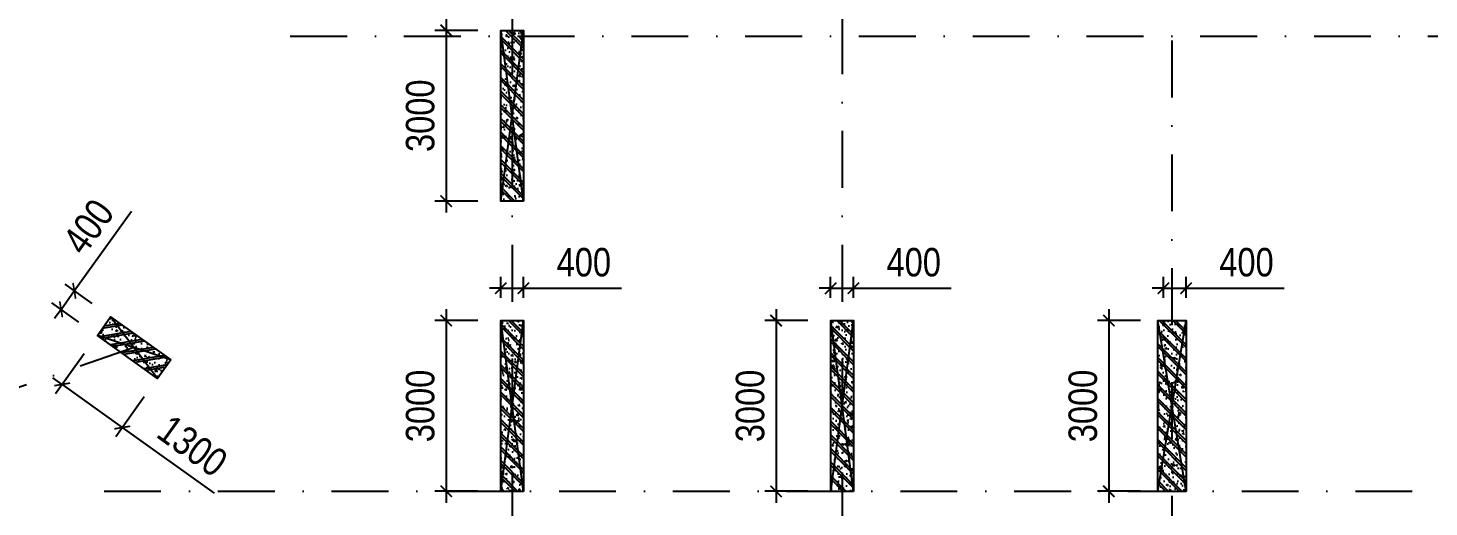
# Model space of a CAD drawing. Header units: millimetres. Extents: x 13965 to 1327256, y -72704 to 46237.
# Drawn here: x 88168 to 112798, y -32339 to -23923 of the extents above; entities that cross this region are included whole.
import ezdxf

# ---------------------------------------------------------------- set-up
doc = ezdxf.new("R2010")
doc.units = ezdxf.units.MM
doc.header["$MEASUREMENT"] = 0
doc.linetypes.add('DASHDOT', pattern=[1, 0.5, -0.25, 0, -0.25])
for name, color, linetype in [('KC2-DIM', 251, 'Continuous'), ('KT-Luoi truc South Tower', 8, 'DASHDOT'), ('Xref_ST_MBDV Cot vach 30.7.2022|Xref_ST_MBDV Cot vach 30.7.2022|Xref_ST_MBDV Cot vach 30.7.2022|Xref_ST_MBDV Cot vach 30.7.2022|KC-Betong', 6, 'Continuous')]:
    doc.layers.add(name, color=color, linetype=linetype)
doc.layers.add('KT-Kich thuoc', color=159, linetype='Continuous', lineweight=18)
doc.styles.add('Arial Narrow', font='ARIALN.TTF')
doc.dimstyles.new('ccu12-200', dxfattribs={"dimscale": 200, "dimtxt": 2.5, "dimasz": 1, "dimexe": 1, "dimexo": 2, "dimgap": 1, "dimtad": 1, "dimdec": 0, "dimdsep": 46, "dimtxsty": 'Arial Narrow', "dimblk": 'ARCHTICK', "dimcen": -1, "dimdle": 1, "dimclrd": 256, "dimclre": 256, "dimclrt": 3, "dimadec": 0, "dimazin": 2, "dimtfac": 0.1, "dimtdec": 0, "dimtmove": 0, "dimatfit": 1, "dimldrblk": 'ARCHTICK', "dimfxl": 1, "dimtvp": 0.833333, "dimtolj": 1, "dimtzin": 12, "dimarcsym": 0})

# ---------------------------------------------------------------- blocks, each defined once
blk = doc.blocks.new('Asix South Tower')
at = {"layer": 'KT-Luoi truc South Tower', "ltscale": 2000}
for p, q in [((-33923, 33491.9), (-33923, -4459.1)), ((-45523, 29903.8), (-45523, -4459.1)), ((-39723, 29903.8), (-39723, -4459.1)), ((-49426.2, 15570.4), (10118.8, 15570.4)), ((-52170.8, 10095.3), (-96381.5, -5168.4)), ((-52698.1, 7570.4), (10118.8, 7570.4))]:
    blk.add_line(p, q, dxfattribs=at)
blk = doc.blocks.new('_ArchTick')
at = {"color": 0, "const_width": 0.15}
blk.add_lwpolyline([(-0.5, -0.5), (0.5, 0.5)], dxfattribs=at)
blk = doc.blocks.new('*D146')
at = {"layer": 'Defpoints', "color": 0, "transparency": 16777216}
for p in [(89387, -29323, 0), (90443, -30080, 0), (89825, -30943)]:
    blk.add_point(p, dxfattribs=at)
at = {"layer": 'KC2-DIM', "lineweight": -2, "transparency": 16777216}
for p, q in [((89154, -29648), (88652, -30348)), ((88769, -30185), (88606, -30069)), ((88769, -30185), (89825, -30943)), ((90210, -30405), (89709, -31105)), ((89825, -30943), (91438, -32099))]:
    blk.add_line(p, q, dxfattribs=at)
at = {"layer": 'KC2-DIM', "lineweight": -2, "transparency": 16777216, "xscale": 200, "yscale": 200, "zscale": 200}
for p, rotation in [((88769, -30185), 324.359418224488), ((89825, -30943), 144.3594182244879)]:
    blk.add_blockref('_ArchTick', p, dxfattribs=dict(at, rotation=rotation))
at = {"layer": 'KC2-DIM', "color": 3, "transparency": 16777216, "insert": (91059, -31267), "char_height": 500, "attachment_point": 5, "rotation": 324.3594, "style": 'Arial Narrow'}
blk.add_mtext('\\A1;1300', dxfattribs=at)
blk = doc.blocks.new('*D147')
at = {"layer": 'Defpoints', "color": 0, "transparency": 16777216}
for p in [(88982, -28541), (89620, -28998, 0), (89387, -29323, 0)]:
    blk.add_point(p, dxfattribs=at)
at = {"layer": 'KC2-DIM', "lineweight": -2, "transparency": 16777216}
for p, q in [((88982, -28541), (89985, -27142)), ((88749, -28866), (88982, -28541)), ((89295, -28765), (88820, -28424)), ((89062, -29090), (88587, -28749)), ((88749, -28866), (88633, -29028))]:
    blk.add_line(p, q, dxfattribs=at)
at = {"layer": 'KC2-DIM', "lineweight": -2, "transparency": 16777216, "xscale": 200, "yscale": 200, "zscale": 200}
for p, rotation in [((88982, -28541), 234.3594182244907), ((88749, -28866), 54.35941822449072)]:
    blk.add_blockref('_ArchTick', p, dxfattribs=dict(at, rotation=rotation))
at = {"layer": 'KC2-DIM', "color": 3, "transparency": 16777216, "insert": (89230, -27414), "char_height": 500, "attachment_point": 5, "rotation": 54.3594, "style": 'Arial Narrow'}
blk.add_mtext('\\A1;400', dxfattribs=at)
blk = doc.blocks.new('*D148')
at = {"layer": 'Defpoints', "color": 0, "transparency": 16777216}
for p in [(96479, -23964), (95520, -26964), (96479, -26964)]:
    blk.add_point(p, dxfattribs=at)
at = {"layer": 'KC2-DIM', "lineweight": -2, "transparency": 16777216}
for p, q in [((95520, -23764), (95520, -27164)), ((96079, -23964), (95320, -23964)), ((96079, -26964), (95320, -26964))]:
    blk.add_line(p, q, dxfattribs=at)
at = {"layer": 'KC2-DIM', "lineweight": -2, "transparency": 16777216, "xscale": 200, "yscale": 200, "zscale": 200}
for p, rotation in [((95520, -23964), 90), ((95520, -26964), 270)]:
    blk.add_blockref('_ArchTick', p, dxfattribs=dict(at, rotation=rotation))
at = {"layer": 'KC2-DIM', "color": 3, "transparency": 16777216, "insert": (95065, -25464), "char_height": 500, "attachment_point": 5, "rotation": 90, "style": 'Arial Narrow'}
blk.add_mtext('\\A1;3000', dxfattribs=at)
blk = doc.blocks.new('*D149')
at = {"layer": 'Defpoints', "color": 0, "transparency": 16777216}
for p in [(96879, -23396), (96479, -23964), (96879, -23964)]:
    blk.add_point(p, dxfattribs=at)
at = {"layer": 'KC2-DIM', "lineweight": -2, "transparency": 16777216}
for p, q in [((96479, -23396), (96279, -23396)), ((96479, -23564), (96479, -23196)), ((96479, -23396), (96879, -23396)), ((96879, -23564), (96879, -23196)), ((96879, -23396), (98600, -23396))]:
    blk.add_line(p, q, dxfattribs=at)
at = {"layer": 'KC2-DIM', "lineweight": -2, "transparency": 16777216, "xscale": 200, "yscale": 200, "zscale": 200}
blk.add_blockref('_ArchTick', (96479, -23396), dxfattribs=at)
at = {"layer": 'KC2-DIM', "lineweight": -2, "transparency": 16777216, "xscale": 200, "yscale": 200, "zscale": 200, "rotation": 180}
blk.add_blockref('_ArchTick', (96879, -23396), dxfattribs=at)
at = {"layer": 'KC2-DIM', "color": 3, "transparency": 16777216, "insert": (97940, -22941), "char_height": 500, "attachment_point": 5, "style": 'Arial Narrow'}
blk.add_mtext('\\A1;400', dxfattribs=at)
blk = doc.blocks.new('*D151')
at = {"layer": 'Defpoints', "color": 0, "transparency": 16777216}
for p in [(96479, -29064), (95520, -32064), (96479, -32064)]:
    blk.add_point(p, dxfattribs=at)
at = {"layer": 'KC2-DIM', "lineweight": -2, "transparency": 16777216}
for p, q in [((96079, -29064), (95320, -29064)), ((95520, -28864), (95520, -32264)), ((96079, -32064), (95320, -32064))]:
    blk.add_line(p, q, dxfattribs=at)
at = {"layer": 'KC2-DIM', "lineweight": -2, "transparency": 16777216, "xscale": 200, "yscale": 200, "zscale": 200}
for p, rotation in [((95520, -29064), 90), ((95520, -32064), 270)]:
    blk.add_blockref('_ArchTick', p, dxfattribs=dict(at, rotation=rotation))
at = {"layer": 'KC2-DIM', "color": 3, "transparency": 16777216, "insert": (95065, -30564), "char_height": 500, "attachment_point": 5, "rotation": 90, "style": 'Arial Narrow'}
blk.add_mtext('\\A1;3000', dxfattribs=at)
blk = doc.blocks.new('*D150')
at = {"layer": 'Defpoints', "color": 0, "transparency": 16777216}
for p in [(96879, -28496), (96479, -29064), (96879, -29064)]:
    blk.add_point(p, dxfattribs=at)
at = {"layer": 'KC2-DIM', "lineweight": -2, "transparency": 16777216}
for p, q in [((96479, -28664), (96479, -28296)), ((96879, -28664), (96879, -28296)), ((96479, -28496), (96279, -28496)), ((96479, -28496), (96879, -28496)), ((96879, -28496), (98600, -28496))]:
    blk.add_line(p, q, dxfattribs=at)
at = {"layer": 'KC2-DIM', "lineweight": -2, "transparency": 16777216, "xscale": 200, "yscale": 200, "zscale": 200}
blk.add_blockref('_ArchTick', (96479, -28496), dxfattribs=at)
at = {"layer": 'KC2-DIM', "lineweight": -2, "transparency": 16777216, "xscale": 200, "yscale": 200, "zscale": 200, "rotation": 180}
blk.add_blockref('_ArchTick', (96879, -28496), dxfattribs=at)
at = {"layer": 'KC2-DIM', "color": 3, "transparency": 16777216, "insert": (97940, -28041), "char_height": 500, "attachment_point": 5, "style": 'Arial Narrow'}
blk.add_mtext('\\A1;400', dxfattribs=at)
blk = doc.blocks.new('*D153')
at = {"layer": 'Defpoints', "color": 0, "transparency": 16777216}
for p in [(102279, -29064), (101320, -32064), (102279, -32064)]:
    blk.add_point(p, dxfattribs=at)
at = {"layer": 'KC2-DIM', "lineweight": -2, "transparency": 16777216}
for p, q in [((101879, -29064), (101120, -29064)), ((101320, -28864), (101320, -32264)), ((101879, -32064), (101120, -32064))]:
    blk.add_line(p, q, dxfattribs=at)
at = {"layer": 'KC2-DIM', "lineweight": -2, "transparency": 16777216, "xscale": 200, "yscale": 200, "zscale": 200}
for p, rotation in [((101320, -29064), 90), ((101320, -32064), 270)]:
    blk.add_blockref('_ArchTick', p, dxfattribs=dict(at, rotation=rotation))
at = {"layer": 'KC2-DIM', "color": 3, "transparency": 16777216, "insert": (100865, -30564), "char_height": 500, "attachment_point": 5, "rotation": 90, "style": 'Arial Narrow'}
blk.add_mtext('\\A1;3000', dxfattribs=at)
blk = doc.blocks.new('*D152')
at = {"layer": 'Defpoints', "color": 0, "transparency": 16777216}
for p in [(102679, -28496), (102279, -29064), (102679, -29064)]:
    blk.add_point(p, dxfattribs=at)
at = {"layer": 'KC2-DIM', "lineweight": -2, "transparency": 16777216}
for p, q in [((102279, -28664), (102279, -28296)), ((102679, -28664), (102679, -28296)), ((102279, -28496), (102079, -28496)), ((102279, -28496), (102679, -28496)), ((102679, -28496), (104400, -28496))]:
    blk.add_line(p, q, dxfattribs=at)
at = {"layer": 'KC2-DIM', "lineweight": -2, "transparency": 16777216, "xscale": 200, "yscale": 200, "zscale": 200}
blk.add_blockref('_ArchTick', (102279, -28496), dxfattribs=at)
at = {"layer": 'KC2-DIM', "lineweight": -2, "transparency": 16777216, "xscale": 200, "yscale": 200, "zscale": 200, "rotation": 180}
blk.add_blockref('_ArchTick', (102679, -28496), dxfattribs=at)
at = {"layer": 'KC2-DIM', "color": 3, "transparency": 16777216, "insert": (103740, -28041), "char_height": 500, "attachment_point": 5, "style": 'Arial Narrow'}
blk.add_mtext('\\A1;400', dxfattribs=at)
blk = doc.blocks.new('*D155')
at = {"layer": 'Defpoints', "color": 0, "transparency": 16777216}
for p in [(108129, -29064), (107170, -32064), (108129, -32064)]:
    blk.add_point(p, dxfattribs=at)
at = {"layer": 'KC2-DIM', "lineweight": -2, "transparency": 16777216}
for p, q in [((107729, -29064), (106970, -29064)), ((107170, -28864), (107170, -32264)), ((107729, -32064), (106970, -32064))]:
    blk.add_line(p, q, dxfattribs=at)
at = {"layer": 'KC2-DIM', "lineweight": -2, "transparency": 16777216, "xscale": 200, "yscale": 200, "zscale": 200}
for p, rotation in [((107170, -29064), 90), ((107170, -32064), 270)]:
    blk.add_blockref('_ArchTick', p, dxfattribs=dict(at, rotation=rotation))
at = {"layer": 'KC2-DIM', "color": 3, "transparency": 16777216, "insert": (106715, -30564), "char_height": 500, "attachment_point": 5, "rotation": 90, "style": 'Arial Narrow'}
blk.add_mtext('\\A1;3000', dxfattribs=at)
blk = doc.blocks.new('*D154')
at = {"layer": 'Defpoints', "color": 0, "transparency": 16777216}
for p in [(108529, -28496), (108129, -29064), (108529, -29064)]:
    blk.add_point(p, dxfattribs=at)
at = {"layer": 'KC2-DIM', "lineweight": -2, "transparency": 16777216}
for p, q in [((108129, -28664), (108129, -28296)), ((108529, -28664), (108529, -28296)), ((108129, -28496), (107929, -28496)), ((108129, -28496), (108529, -28496)), ((108529, -28496), (110250, -28496))]:
    blk.add_line(p, q, dxfattribs=at)
at = {"layer": 'KC2-DIM', "lineweight": -2, "transparency": 16777216, "xscale": 200, "yscale": 200, "zscale": 200}
blk.add_blockref('_ArchTick', (108129, -28496), dxfattribs=at)
at = {"layer": 'KC2-DIM', "lineweight": -2, "transparency": 16777216, "xscale": 200, "yscale": 200, "zscale": 200, "rotation": 180}
blk.add_blockref('_ArchTick', (108529, -28496), dxfattribs=at)
at = {"layer": 'KC2-DIM', "color": 3, "transparency": 16777216, "insert": (109590, -28041), "char_height": 500, "attachment_point": 5, "style": 'Arial Narrow'}
blk.add_mtext('\\A1;400', dxfattribs=at)
blk = doc.blocks.new('*U37')
h = blk.add_hatch()
h.set_pattern_fill('VATLIEU04', color=250, scale=40, style=0, pattern_type=2)
h.set_pattern_definition([(50, (-550, 3050), (286.904, -25.101), [30, -330]), (355, (-550, 3050), (-55.5, 300.877), [24, -264]), (100.451, (-526.1, 3047.9), (231.404, 275.776), [25.496, -280.457]), (46.184, (-550, 3130), (426.896, -66.208), [45, -495]), (96.636, (-514.43, 3124.5), (373.865, 389.647), [38.244, -420.685]), (351.184, (-550, 3130), (373.865, 389.65), [36, -396]), (21, (-510, 3110), (238.763, -161.048), [30, -330]), (326, (-510, 3110), (97.326, 290.06), [24, -264]), (71.451, (-490.1, 3096.58), (336.09, 129.012), [25.496, -280.457]), (37.5, (-550, 3050), (4.864, 133.1575), [0, -260.8, 0, -268, 0, -265]), (7.5, (-550, 3050), (105.228, 157.7647), [0, -152.8, 0, -254.8, 0, -101]), (327.5, (-639.2, 3050), (213.529, -9.022), [0, -100, 0, -312, 0, -414]), (317.5, (-679.2, 3050), (233.274, 40.042), [0, -130, 0, -207.2, 0, -294]), (45, (-550, 3050), (-120.208, 120.208), []), (45, (-550, 3099), (-120.208, 120.208), [])])
h.paths.add_polyline_path([(-475, -475), (-75, -475), (-75, 2525), (-475, 2525)])
at = {"color": 6, "ltscale": 0.25}
blk.add_lwpolyline([(-475, -475), (-75, -475), (-75, 2525), (-475, 2525)], close=True, dxfattribs=at)
at = {"layer": 'Defpoints', "linetype": 'ByBlock', "ltscale": 30}
for p, q in [((-75, -475), (-475, 2525)), ((-475, -475), (-75, 2525))]:
    blk.add_line(p, q, dxfattribs=at)
blk = doc.blocks.new('*U36')
h = blk.add_hatch()
h.set_pattern_fill('VATLIEU04', color=250, scale=40, style=0, pattern_type=2)
h.set_pattern_definition([(50, (-450, 3050), (286.904, -25.101), [30, -330]), (355, (-450, 3050), (-55.5, 300.877), [24, -264]), (100.451, (-426.1, 3047.9), (231.404, 275.776), [25.496, -280.457]), (46.184, (-450, 3130), (426.896, -66.208), [45, -495]), (96.636, (-414.43, 3124.5), (373.865, 389.647), [38.244, -420.685]), (351.184, (-450, 3130), (373.865, 389.65), [36, -396]), (21, (-410, 3110), (238.763, -161.048), [30, -330]), (326, (-410, 3110), (97.326, 290.06), [24, -264]), (71.451, (-390.1, 3096.58), (336.09, 129.012), [25.496, -280.457]), (37.5, (-450, 3050), (4.864, 133.1575), [0, -260.8, 0, -268, 0, -265]), (7.5, (-450, 3050), (105.228, 157.7647), [0, -152.8, 0, -254.8, 0, -101]), (327.5, (-539.2, 3050), (213.529, -9.022), [0, -100, 0, -312, 0, -414]), (317.5, (-579.2, 3050), (233.274, 40.042), [0, -130, 0, -207.2, 0, -294]), (45, (-450, 3050), (-120.208, 120.208), []), (45, (-450, 3099), (-120.208, 120.208), [])])
h.paths.add_polyline_path([(-475, -475), (25, -475), (25, 2525), (-475, 2525)])
at = {"color": 6, "ltscale": 0.25}
blk.add_lwpolyline([(-475, -475), (25, -475), (25, 2525), (-475, 2525)], close=True, dxfattribs=at)
at = {"layer": 'Defpoints', "linetype": 'ByBlock', "ltscale": 30}
for p, q in [((25, -475), (-475, 2525)), ((-475, -475), (25, 2525))]:
    blk.add_line(p, q, dxfattribs=at)
blk = doc.blocks.new('*U44')
h = blk.add_hatch()
h.set_pattern_fill('VATLIEU04', color=250, scale=40, style=0, pattern_type=2)
h.set_pattern_definition([(50, (-550, 1350), (286.904, -25.1), [30, -330]), (355, (-550, 1350), (-55.5, 300.877), [24, -264]), (100.451, (-526.1, 1347.9), (231.404, 275.776), [25.496, -280.457]), (46.184, (-550, 1430), (426.896, -66.21), [45, -495]), (96.636, (-514.43, 1424.5), (373.865, 389.65), [38.244, -420.685]), (351.184, (-550, 1430), (373.86, 389.65), [36, -396]), (21, (-510, 1410), (238.763, -161.048), [30, -330]), (326, (-510, 1410), (97.326, 290.06), [24, -264]), (71.451, (-490.1, 1396.58), (336.09, 129.012), [25.496, -280.457]), (37.5, (-550, 1350), (4.864, 133.1575), [0, -260.8, 0, -268, 0, -265]), (7.5, (-550, 1350), (105.228, 157.765), [0, -152.8, 0, -254.8, 0, -101]), (327.5, (-639.2, 1350), (213.529, -9.022), [0, -100, 0, -312, 0, -414]), (317.5, (-679.2, 1350), (233.274, 40.042), [0, -130, 0, -207.2, 0, -294]), (45, (-550, 1350), (-120.208, 120.208), []), (45, (-550, 1399), (-120.208, 120.208), [])])
h.paths.add_polyline_path([(-475, -475), (-75, -475), (-75, 825), (-475, 825)])
at = {"color": 6, "ltscale": 0.25}
blk.add_lwpolyline([(-475, -475), (-75, -475), (-75, 825), (-475, 825)], close=True, dxfattribs=at)
at = {"layer": 'Defpoints', "linetype": 'ByBlock', "ltscale": 30}
for p, q in [((-75, -475), (-475, 825)), ((-475, -475), (-75, 825))]:
    blk.add_line(p, q, dxfattribs=at)
blk = doc.blocks.new('MBC-T8')
at = {"layer": 'Xref_ST_MBDV Cot vach 30.7.2022|Xref_ST_MBDV Cot vach 30.7.2022|Xref_ST_MBDV Cot vach 30.7.2022|Xref_ST_MBDV Cot vach 30.7.2022|KC-Betong', "linetype": 'ByBlock'}
for name, p, xscale, rotation in [('*U37', (-20825, -4325), -1, 359.9999999999985), ('*U44', (-27216, -7701, 0), -0.9999999999999998, 54.35941822448728), ('*U37', (-20825, -9425, 0), -1, 359.9999999999985), ('*U37', (-15025, -9425, 0), -1, 359.9999999999985), ('*U36', (-9175, -9425, 0), -1, 359.9999999999985)]:
    blk.add_blockref(name, p, dxfattribs=dict(at, xscale=xscale, rotation=rotation))
blk = doc.blocks.new('MBCV-T8')
blk.add_blockref('MBC-T8', (30901, -15834, 0))

msp = doc.modelspace()

# ---------------------------------------------------------------- block references
msp.add_blockref('MBCV-T8', (86328.4, -6330.3, 0))
at = {"layer": 'KT-Kich thuoc'}
msp.add_blockref('Asix South Tower', (142202.4, -39634.4), dxfattribs=at)

# ---------------------------------------------------------------- dimensions: what is measured, and where the dimension line sits
at = {"layer": 'KC2-DIM'}
for p1, p2, distance, picture, middle in [((96479.3, -23963.9), (96879.3, -23963.9), 567.7, '*D149', (97939.8, -22941)), ((96479.3, -23963.9), (96479.3, -26963.9), -959.4, '*D148', (95064.6, -25463.9)), ((89386.8, -29322.9, 0), (89619.9, -28997.8, 0), 784.5, '*D147', (89230.2, -27413.5)), ((96479.3, -29063.9, 0), (96879.3, -29063.9, 0), 567.7, '*D150', (97939.8, -28041, 0)), ((102279.3, -29063.9, 0), (102679.3, -29063.9, 0), 567.7, '*D152', (103739.8, -28041, 0)), ((108129.3, -29063.9, 0), (108529.3, -29063.9, 0), 567.7, '*D154', (109589.8, -28041, 0)), ((96479.3, -29063.9, 0), (96479.3, -32063.9, 0), -959.4, '*D151', (95064.6, -30563.9, 0)), ((102279.3, -29063.9, 0), (102279.3, -32063.9, 0), -959.4, '*D153', (100864.6, -30563.9, 0)), ((108129.3, -29063.9, 0), (108129.3, -32063.9, 0), -959.4, '*D155', (106714.6, -30563.9, 0)), ((89386.8, -29322.9, 0), (90443.3, -30080.4, 0), -1061, '*D146', (91059.3, -31267.3))]:
    dim = msp.add_aligned_dim(p1=p1, p2=p2, distance=distance, dimstyle='ccu12-200', dxfattribs=at)
    dim.commit()
    dim.dimension.update_dxf_attribs({"geometry": picture, "text_midpoint": middle})

doc.saveas('drawing.dxf')
